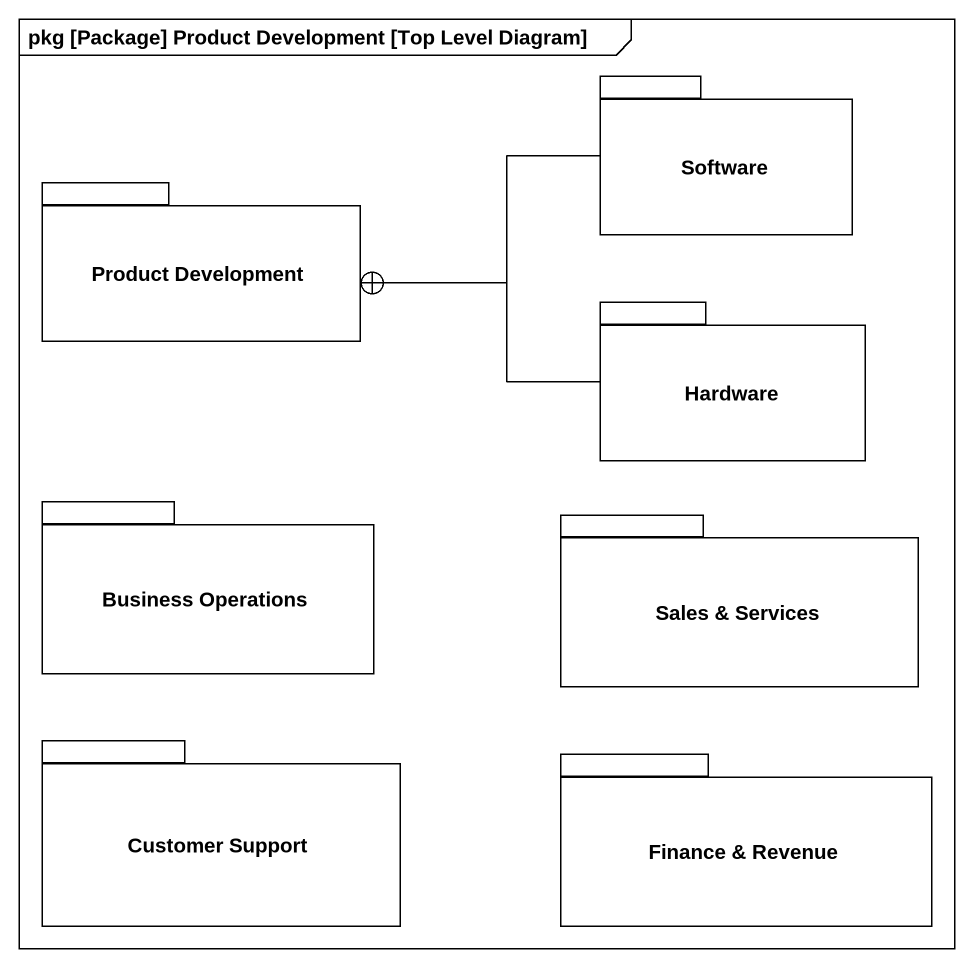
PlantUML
@startuml
mainframe pkg [Package] Product Development [Top Level Diagram]
package Software {
}
package "Product Development" as Product_Development {
}
package Hardware {
}
package "Business Operations" as Business_Operations {
}
package "Sales & Services" as Sales_Services {
}
package "Customer Support" as Customer_Support {
}
package "Finance & Revenue" as Finance_Revenue {
}
Software -left-+ Product_Development
Hardware -left-+ Product_Development
@enduml
